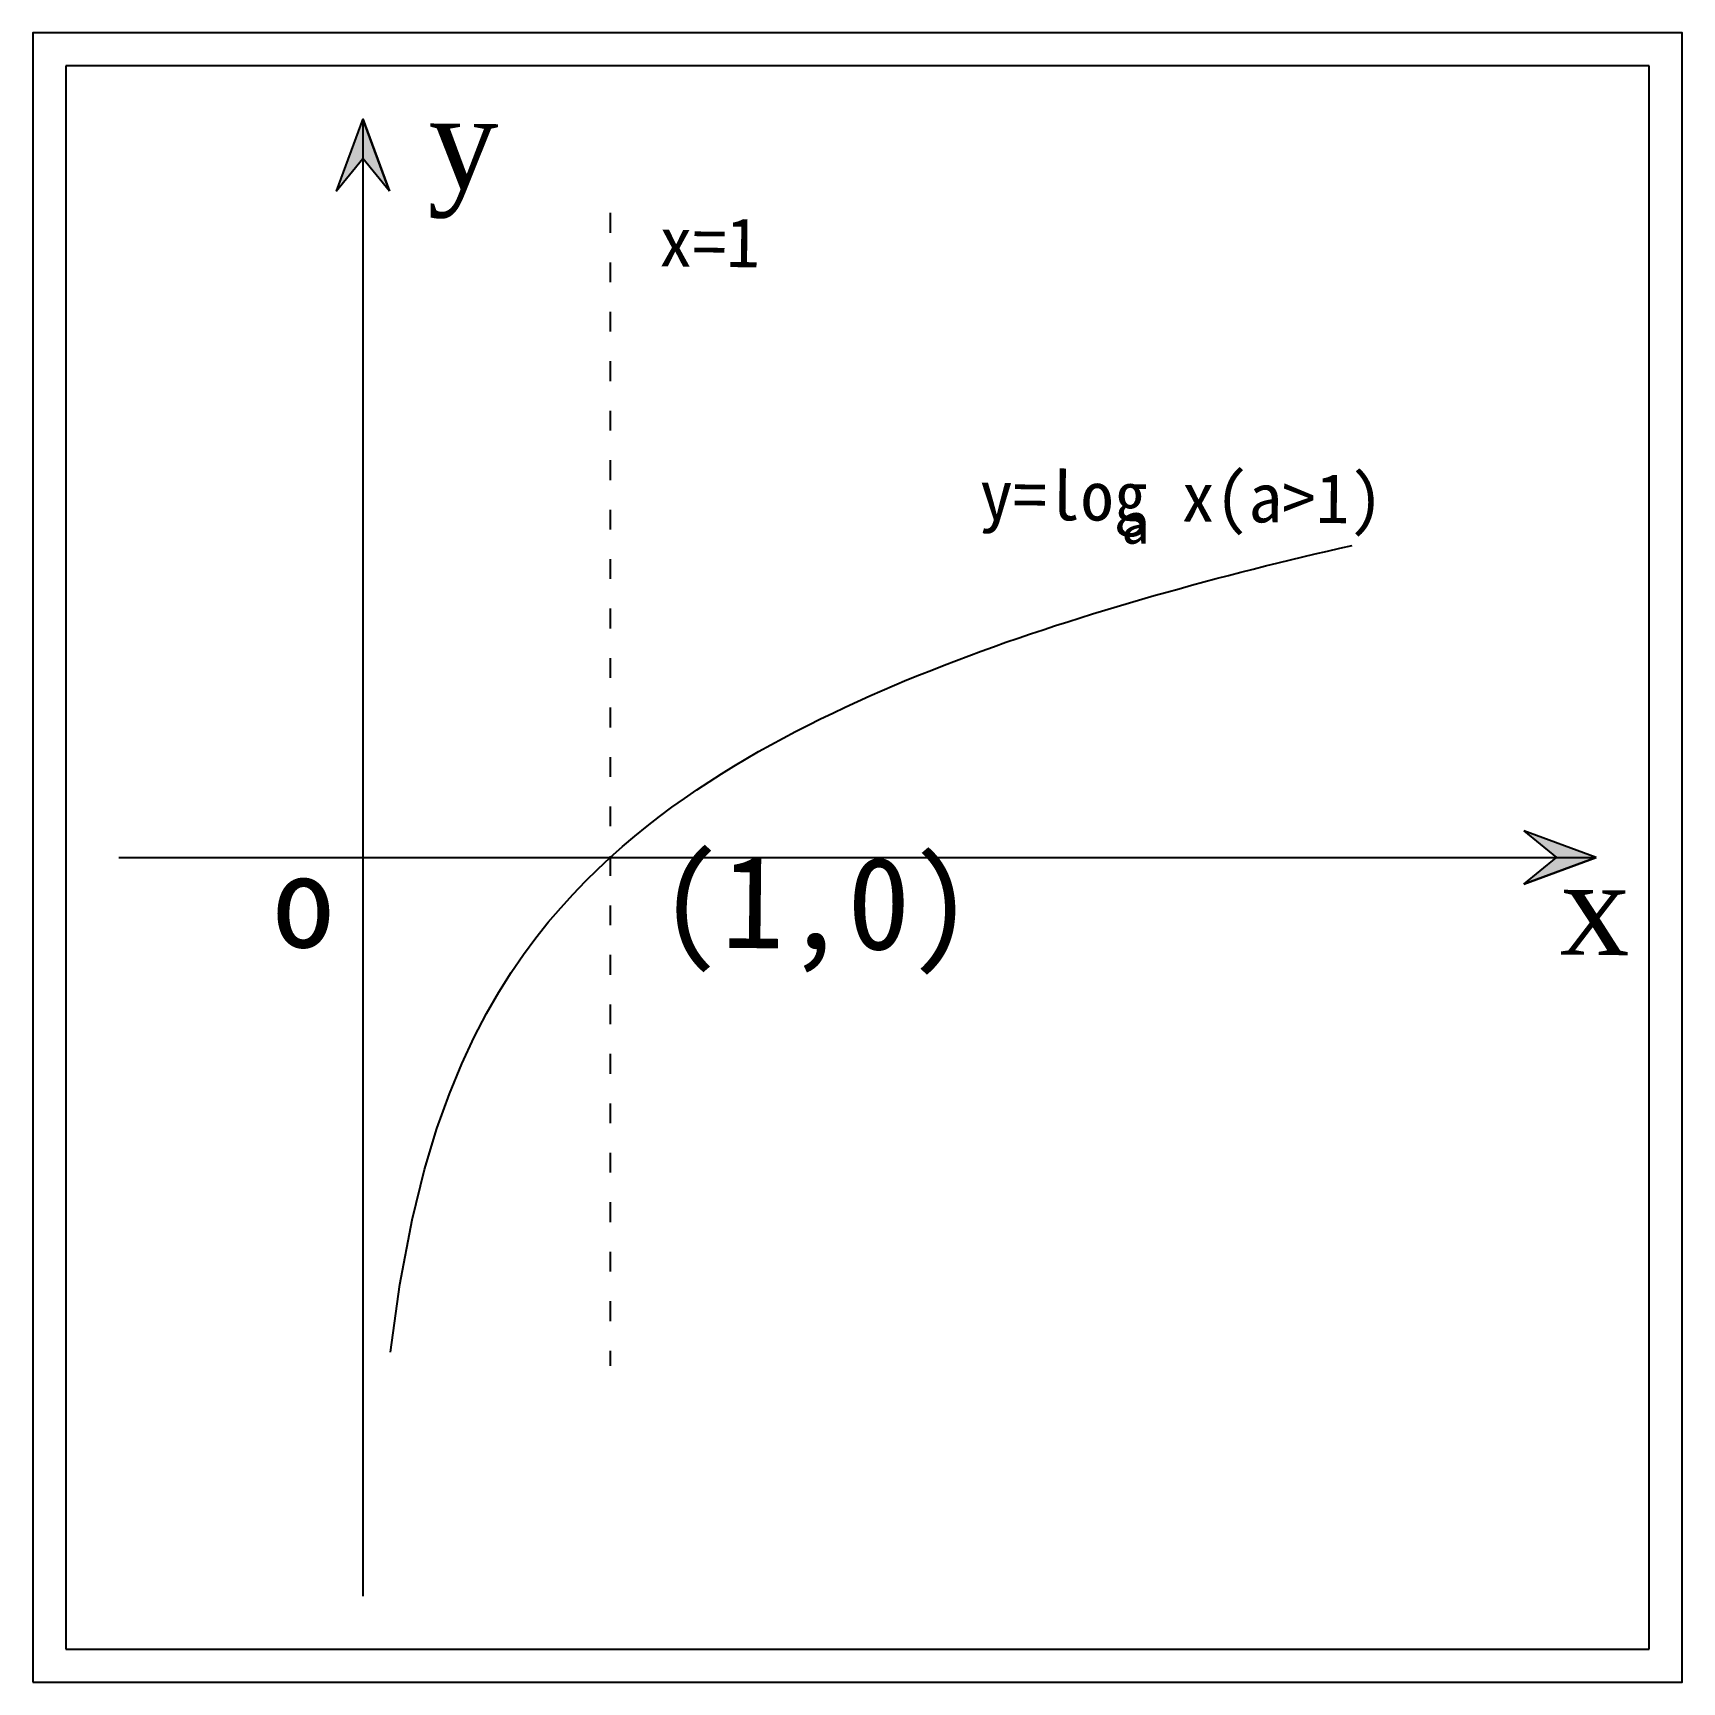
# Model space of a CAD drawing. Header units: millimetres. Extents: x 0 to 1000, y 0 to 1000.
import ezdxf

# ---------------------------------------------------------------- set-up
doc = ezdxf.new("R2010")
doc.units = ezdxf.units.MM
doc.linetypes.add('ACAD_ISO03W100', pattern=[30, 12, -18])
doc.layers.get('0').update_dxf_attribs({"color": 2})
for name, color, linetype in [('1', 1, 'Continuous'), ('2', 7, 'Continuous'), ('3', 7, 'Continuous')]:
    doc.layers.add(name, color=color, linetype=linetype)

msp = doc.modelspace()

# ---------------------------------------------------------------- hatches: boundary and pattern name
at = {"layer": '3'}
h = msp.add_hatch(color=256, dxfattribs=at)
h.paths.add_polyline_path([(200, 948), (200, 923.9), (216.1, 904)])
h.paths.add_polyline_path([(200, 948), (183.9, 904), (200, 923.9)])
h = msp.add_hatch(color=256, dxfattribs=at)
h.paths.add_polyline_path([(948, 500), (923.9, 500), (904, 483.9)])
h.paths.add_polyline_path([(948, 500), (904, 516.1), (923.9, 500)])

# ---------------------------------------------------------------- linework, layer by layer
at = {"color": 2}
msp.add_lwpolyline([(0, 0), (1000, 0), (1000, 1000), (0, 1000)], close=True, dxfattribs=at)
at = {"layer": '1', "color": 1}
for p, q in [((980, 980), (20, 980)), ((20, 980), (20, 20)), ((980, 20), (980, 980)), ((20, 20), (980, 20))]:
    msp.add_line(p, q, dxfattribs=at)
at = {"layer": '2'}
msp.add_lwpolyline([(216.9, 200), (222.5, 241), (230, 280.3), (237.5, 310.7), (245, 335.6), (252.5, 356.7), (260, 374.9), (267.5, 391), (275, 405.4), (282.5, 418.4), (290, 430.3), (297.5, 441.2), (305, 451.3), (312.5, 460.7), (320, 469.5), (327.5, 477.8), (335, 485.6), (342.5, 493), (350, 500), (357.5, 506.7), (365, 513), (372.5, 519.1), (380, 524.9), (387.5, 530.5), (395, 535.8), (402.5, 541), (410, 545.9), (417.5, 550.7), (425, 555.4), (432.5, 559.8), (440, 564.2), (447.5, 568.4), (455, 572.4), (462.5, 576.4), (470, 580.3), (477.5, 584), (485, 587.6), (492.5, 591.2), (500, 594.6), (507.5, 598), (515, 601.3), (522.5, 604.5), (530, 607.7), (537.5, 610.7), (545, 613.7), (552.5, 616.7), (560, 619.5), (567.5, 622.3), (575, 625.1), (582.5, 627.8), (590, 630.5), (597.5, 633.1), (605, 635.6), (612.5, 638.1), (620, 640.6), (627.5, 643), (635, 645.4), (642.5, 647.7), (650, 650), (657.5, 652.3), (665, 654.5), (672.5, 656.7), (680, 658.8), (687.5, 660.9), (695, 663), (702.5, 665.1), (710, 667.1), (717.5, 669.1), (725, 671), (732.5, 673), (740, 674.9), (747.5, 676.8), (755, 678.6), (762.5, 680.5), (770, 682.3), (777.5, 684.1), (785, 685.8), (792.5, 687.6), (800, 689.3)], dxfattribs=at)
at = {"layer": '3'}
for p, q in [((200, 948), (183.9, 904)), ((200, 948), (200, 52)), ((216.1, 904), (200, 948)), ((200, 948), (216.1, 904)), ((183.9, 904), (200, 923.9)), ((216.1, 904), (200, 923.9)), ((200, 514.1), (200, 500)), ((948, 500), (904, 516.1)), ((904, 516.1), (923.9, 500)), ((52, 500), (948, 500)), ((948, 500), (904, 483.9)), ((904, 483.9), (948, 500)), ((904, 483.9), (923.9, 500))]:
    msp.add_line(p, q, dxfattribs=at)
at = {"layer": '3', "linetype": 'ACAD_ISO03W100'}
msp.add_line((350, 890.9), (350, 191.8), dxfattribs=at)

# ---------------------------------------------------------------- texts
at = {"layer": '3', "attachment_point": 1, "rotation": 359.3838}
for s, insert, char_height, width in [('{\\fRomantic|b0|i0|c2|p2;y}', (240.1, 961.9), 56.044, 253.556), ('{\\fSimSun|b0|i0|c134|p2;x=1}', (379.8, 888.5), 30, 253.556), ('{\\fSimSun|b0|i0|c134|p2;y=log x(a>1)}', (574.1, 735.1), 30, 423.111), ('{\\fSimSun|b0|i0|c134|p2;a}', (660.2, 715.4), 25, 388.829), ('{\\fSimSun|b0|i0|c134|p2;(1,0)}', (379.8, 501.7), 56.044, 253.556), ('{\\fSimSun|b0|i0|c134|p2;o}', (145.3, 501.7), 56.044, 333.364), ('{\\fRomantic|b0|i0|c2|p2;x}', (926.4, 497.2), 56.044, 253.556)]:
    msp.add_mtext(s, dxfattribs=dict(at, insert=insert, char_height=char_height, width=width))

doc.saveas('drawing.dxf')
